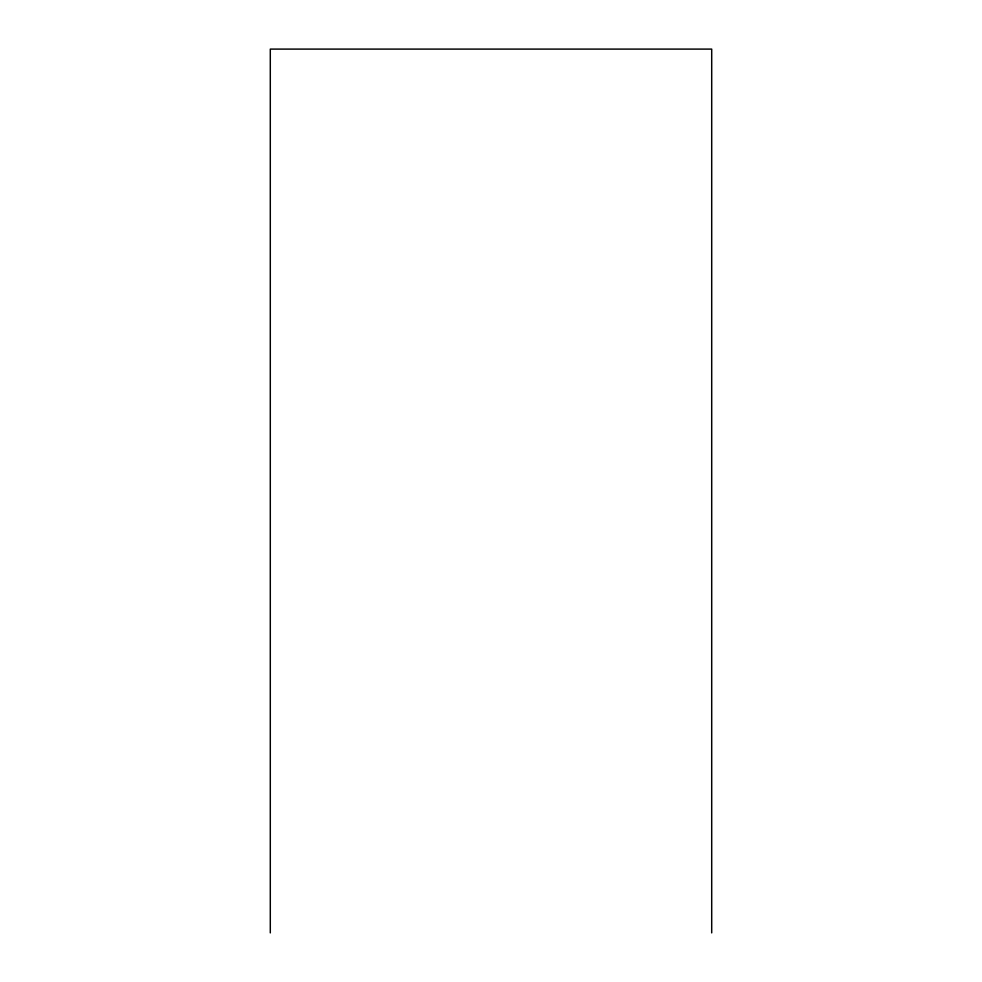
<?xml version="1.0" encoding="UTF-8"?>
<svg xmlns="http://www.w3.org/2000/svg" width="982" height="982" viewBox="0 0 982 982"><rect width="100%" height="100%" fill="white"/><g stroke="black" fill="none" stroke-linecap="round" stroke-linejoin="round"><path stroke-width="1.47" d="M711.704 932.9L711.704 49.1L270.296 49.1L270.296 932.9"/></g></svg>
